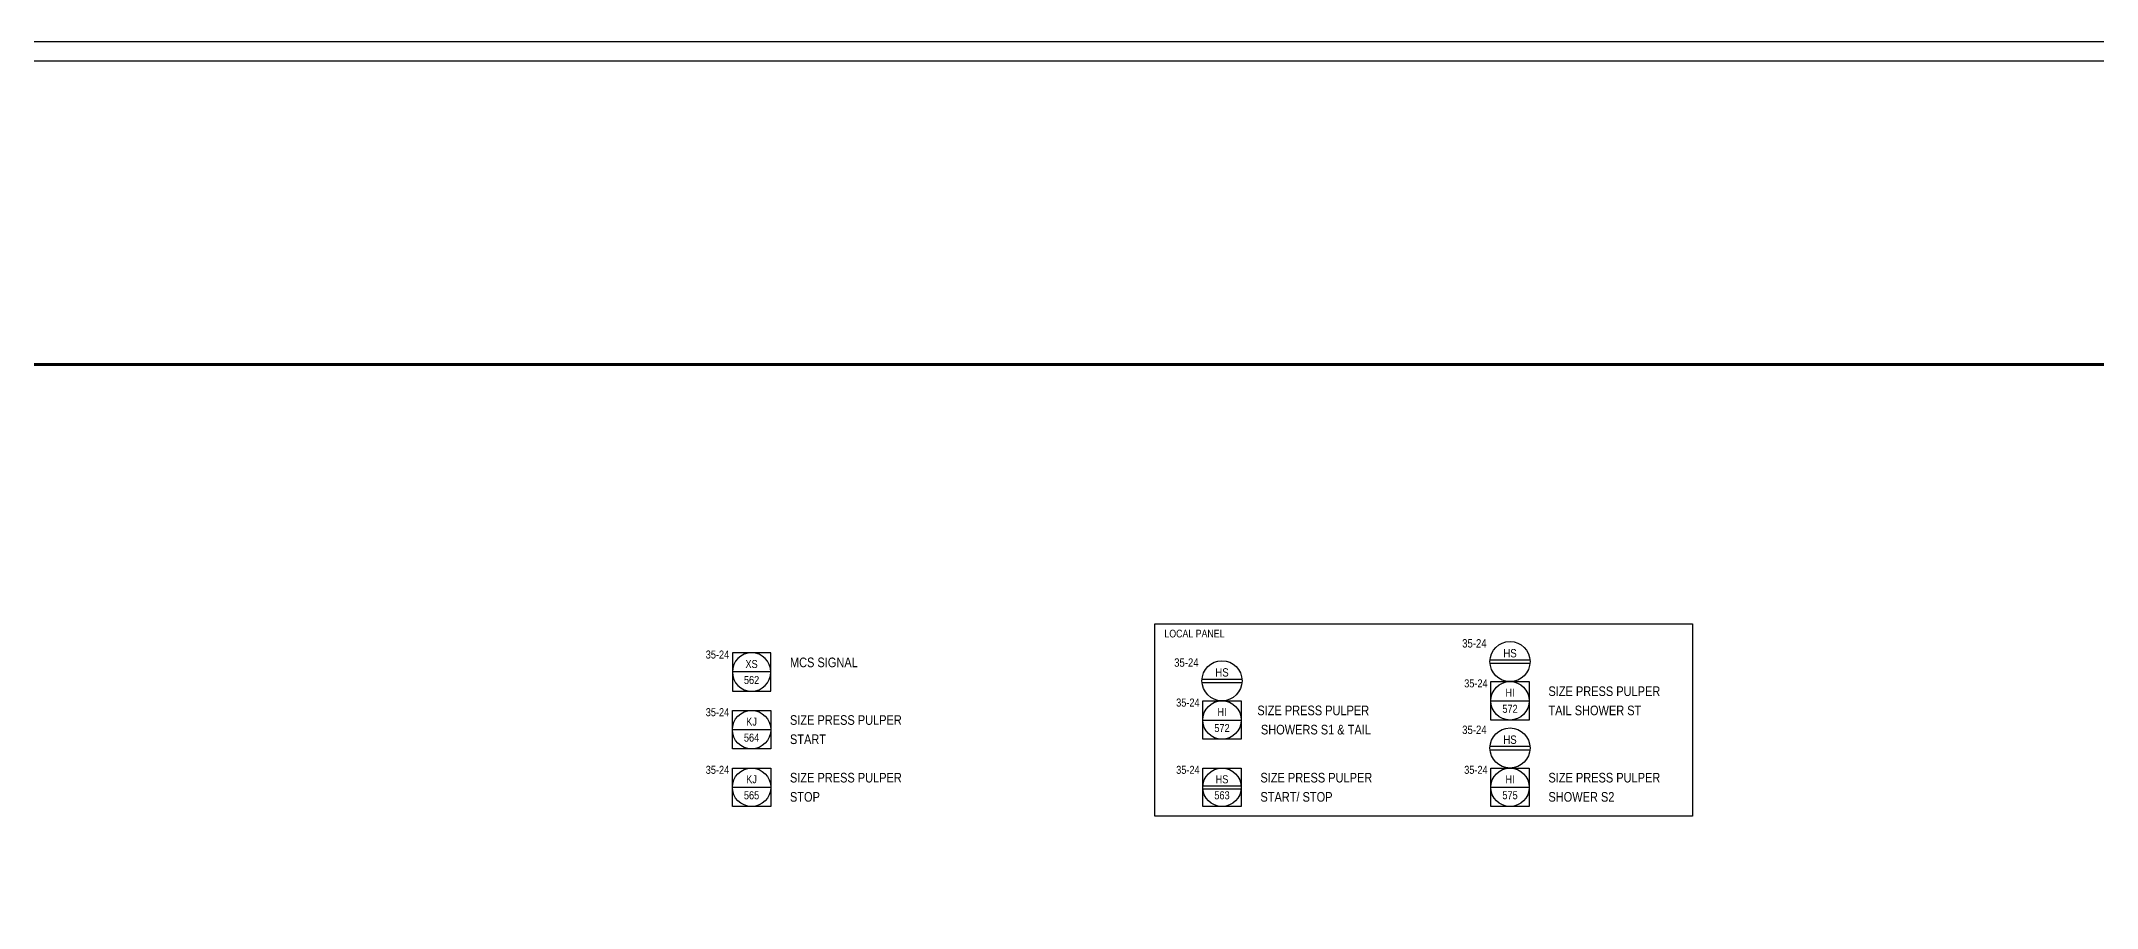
# Model space of a CAD drawing. Header units: millimetres. Extents: x -55 to 6506, y -5 to 599.
# Drawn here: x 2478 to 3013, y 369 to 594 of the extents above; entities that cross this region are included whole.
import ezdxf
from ezdxf.enums import TextEntityAlignment as Align

# ---------------------------------------------------------------- set-up
doc = ezdxf.new("R2010")
doc.units = ezdxf.units.MM
doc.header["$LTSCALE"] = 10
doc.header["$MEASUREMENT"] = 0
doc.linetypes.add('DASHDOT', pattern=[25.4, 12.7, -6.35, 0, -6.35])
doc.layers.get('0').update_dxf_attribs({"linetype": 'CONTINUOUS'})
for name, color, linetype in [('P-A-SHEET', 3, 'CONTINUOUS'), ('P-INSTRPOS', 7, 'CONTINUOUS'), ('P-INSTRPOS_TEXTS', 7, 'CONTINUOUS'), ('P-INSTRU', 7, 'CONTINUOUS'), ('P-MASS1', 6, 'CONTINUOUS'), ('P-OTHER', 7, 'CONTINUOUS'), ('P-TEXT', 7, 'CONTINUOUS')]:
    doc.layers.add(name, color=color, linetype=linetype)
doc.styles.add('Arial', font='ARIALN.TTF')
doc.styles.add('ROMANS', font='ARIALN.TTF')

# ---------------------------------------------------------------- blocks, each defined once
blk = doc.blocks.new('PPI_1205A')
at = {"color": 0, "linetype": 'ByBlock'}
for p, q in [((-6, -6), (-6, 6)), ((-6, 6), (6, 6)), ((-5.98, 0.5), (5.98, 0.5)), ((6, 6), (6, -6)), ((6, -6), (-6, -6)), ((-5.98, -0.5), (5.98, -0.5))]:
    blk.add_line(p, q, dxfattribs=at)
blk.add_circle((0, 0), 6, dxfattribs=at)
blk = doc.blocks.new('PPI_1204A')
at = {"color": 0, "linetype": 'ByBlock'}
for p, q in [((-6, -6), (-6, 6)), ((-6, 6), (6, 6)), ((-6, 0), (6, 0)), ((6, 6), (6, -6)), ((6, -6), (-6, -6))]:
    blk.add_line(p, q, dxfattribs=at)
blk.add_circle((0, 0), 6, dxfattribs=at)
blk = doc.blocks.new('PPI_1202A')
at = {"color": 0, "linetype": 'ByBlock'}
for p, q in [((-5.98, 0.5), (5.98, 0.5)), ((-5.98, -0.5), (5.98, -0.5))]:
    blk.add_line(p, q, dxfattribs=at)
blk.add_circle((0, 0), 6, dxfattribs=at)

msp = doc.modelspace()

# ---------------------------------------------------------------- linework, layer by layer
at = {"layer": 'P-A-SHEET', "color": 7, "const_width": 0.35}
for points in [[(-50, 0), (6501, 0), (6501, 594), (-50, 594)], [(-45, 5), (6496, 5), (6496, 589), (-45, 589)]]:
    msp.add_lwpolyline(points, close=True, dxfattribs=at)
at = {"layer": 'P-MASS1', "const_width": 0.8}
msp.add_lwpolyline([(2205, 480), (2205, 510), (4245, 510), (4245, 452.5)], dxfattribs=at)
at = {"layer": 'P-OTHER', "linetype": 'DASHDOT', "ltscale": 2}
msp.add_lwpolyline([(2767.5, 442.5), (2907.5, 442.5), (2907.5, 392.5), (2767.5, 392.5)], close=True, dxfattribs=at)

# ---------------------------------------------------------------- block references
at = {"layer": 'P-INSTRPOS', "color": 140}
for name, p, xscale, yscale, zscale in [('PPI_1204A', (2662.5, 430), -0.833333, 0.833333, 0.833333), ('PPI_1204A', (2860, 422.5), 0.8333, 0.8333, 0.8333), ('PPI_1204A', (2662.5, 415), 0.8333, 0.8333, 0.8333), ('PPI_1204A', (2785, 417.5), 0.8333, 0.8333, 0.8333), ('PPI_1204A', (2662.5, 400), 0.8333, 0.8333, 0.8333), ('PPI_1205A', (2785, 400), 0.8333, 0.8333, 0.8333)]:
    msp.add_blockref(name, p, dxfattribs=dict(at, xscale=xscale, yscale=yscale, zscale=zscale))
at = {"layer": 'P-INSTRPOS', "color": 1, "xscale": 0.87, "yscale": 0.87, "zscale": 0.87}
for p in [(2860, 432.72), (2785, 427.72), (2860, 410.22)]:
    msp.add_blockref('PPI_1202A', p, dxfattribs=at)
at = {"layer": 'P-INSTRU', "color": 140, "xscale": 0.833333333333334, "yscale": 0.833333333333334, "zscale": 0.833333333333334}
msp.add_blockref('PPI_1204A', (2860, 400), dxfattribs=at)

# ---------------------------------------------------------------- texts
at = {"layer": 'P-INSTRPOS_TEXTS', "style": 'Arial'}
for height, p in [(2.083, (2656.67, 433.5)), (2.175, (2853.91, 436.37)), (2.175, (2778.91, 431.37)), (2.083, (2779.17, 421)), (2.083, (2854.17, 426)), (2.083, (2656.67, 418.5)), (2.175, (2853.91, 413.87)), (2.083, (2656.67, 403.5)), (2.083, (2779.17, 403.5)), (2.083, (2854.17, 403.5))]:
    msp.add_text('35-24', height=height, dxfattribs=at).set_placement(p, align=Align.RIGHT)
for s, height, p in [('HS', 2.175, (2860, 434.89)), ('562', 2.083, (2662.5, 427.92)), ('XS', 2.083, (2662.5, 432.08)), ('HS', 2.175, (2785, 429.89)), ('HI', 2.083, (2860, 424.58)), ('KJ', 2.083, (2662.5, 417.08)), ('HI', 2.083, (2785, 419.58)), ('572', 2.083, (2860, 420.42)), ('564', 2.083, (2662.5, 412.92)), ('572', 2.083, (2785, 415.42)), ('HS', 2.175, (2860, 412.39)), ('KJ', 2.083, (2662.5, 402.08)), ('HS', 2.083, (2785, 402.08)), ('HI', 2.083, (2860, 402.08)), ('565', 2.083, (2662.5, 397.92)), ('563', 2.083, (2785, 397.92)), ('575', 2.083, (2860, 397.92))]:
    msp.add_text(s, height=height, dxfattribs=at).set_placement(p, align=Align.MIDDLE)
at = {"layer": 'P-TEXT', "style": 'ROMANS'}
for s, height, p in [('LOCAL PANEL', 2, (2770, 440)), ('MCS SIGNAL', 2.5, (2672.5, 432.5)), ('SIZE PRESS PULPER', 2.5, (2870, 425)), ('TAIL SHOWER ST', 2.5, (2870, 420)), ('SIZE PRESS PULPER', 2.5, (2870, 402.5)), ('SHOWER S2', 2.5, (2870, 397.5))]:
    msp.add_text(s, height=height, dxfattribs=at).set_placement(p, align=Align.MIDDLE_LEFT)
for s, p in [('SIZE PRESS PULPER', (2701.62, 417.5)), ('SIZE PRESS PULPER ', (2824.12, 420)), ('START', (2681.89, 412.5)), ('SHOWERS S1 & TAIL', (2823.78, 415)), ('SIZE PRESS PULPER', (2701.62, 402.5)), ('SIZE PRESS PULPER', (2824.12, 402.5)), ('STOP', (2680.3, 397.5)), ('START/ STOP', (2813.78, 397.5))]:
    msp.add_text(s, height=2.5, dxfattribs=at).set_placement(p, align=Align.MIDDLE_RIGHT)

doc.saveas('drawing.dxf')
